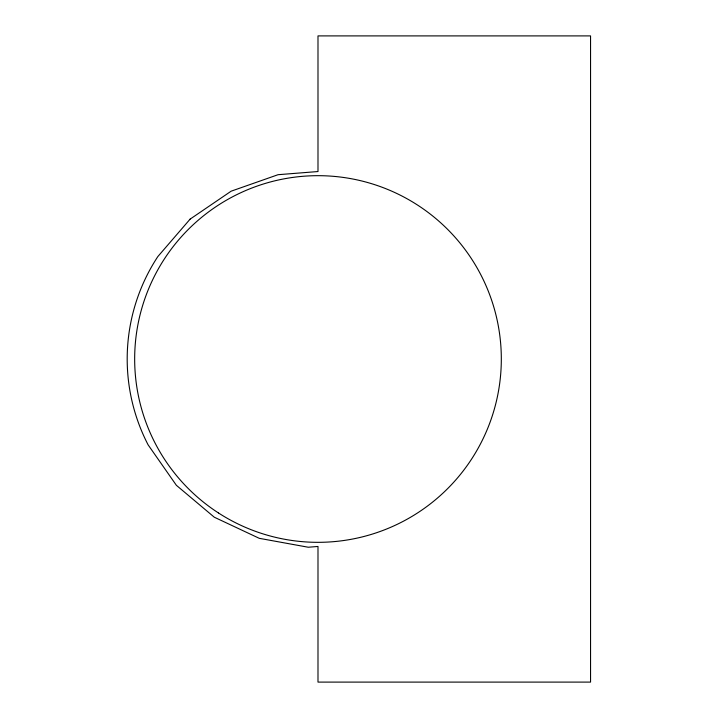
<?xml version="1.0" encoding="UTF-8"?>
<svg xmlns="http://www.w3.org/2000/svg" width="718" height="718" viewBox="0 0 718 718"><rect width="100%" height="100%" fill="white"/><g stroke="black" fill="none" stroke-linecap="round" stroke-linejoin="round"><path stroke-width="1.08" d="M190.135 219.107L157.834 256.568A186.581 186.581 0 0 0 148.088 444.81L176.377 485.305L214.296 517.211L259.279 538.329L308.264 547.233L317.993 546.461L317.993 682.1L590.555 682.1L590.555 35.9L317.993 35.9L317.993 171.539L278.072 174.698L231.142 191.185L190.135 219.107M218.407 512.921A183.323 183.323 0 0 0 501.083 368.289A183.323 183.323 0 0 0 234.49 195.799A183.323 183.323 0 0 0 218.407 512.921"/></g></svg>
